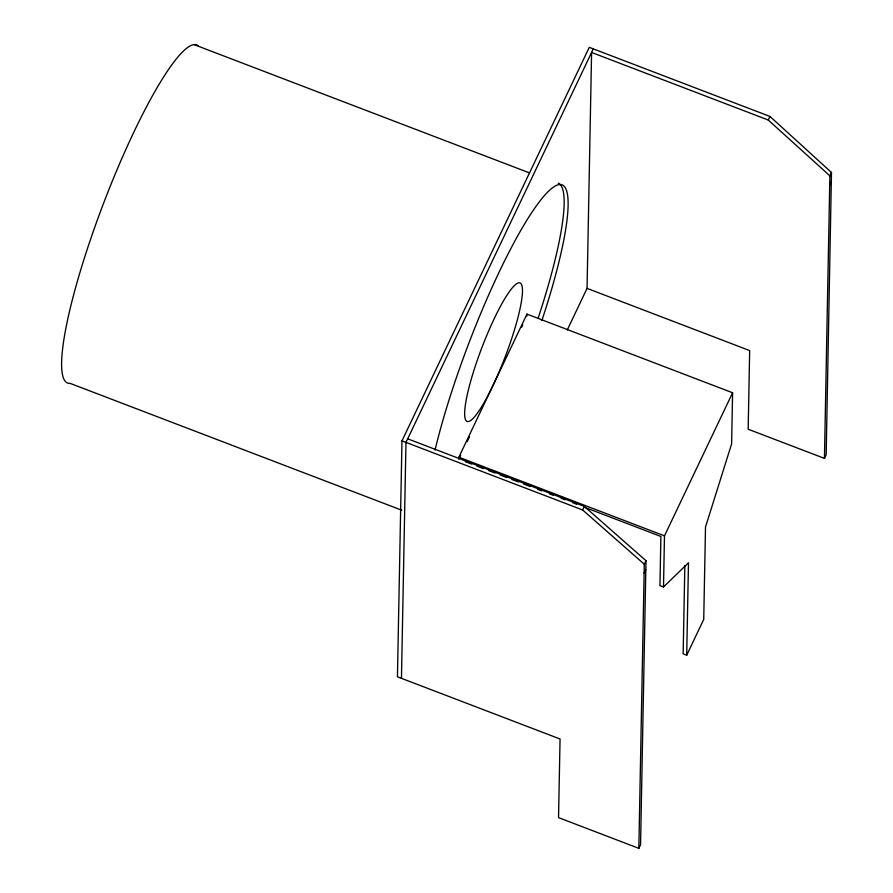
<?xml version="1.0" encoding="UTF-8"?>
<svg xmlns="http://www.w3.org/2000/svg" width="893" height="893" viewBox="0 0 893 893"><rect width="100%" height="100%" fill="white"/><g stroke="black" fill="none" stroke-linecap="round" stroke-linejoin="round"><path stroke-width="1.34" d="M824.451 458.399L829.876 175.821L768.259 120.019L591.59 52.453L587.058 288.383L749.673 350.581L748.167 429.22L824.451 458.399L826.159 454.827L831.483 172.461L769.967 116.447L589.28 47.34L401.973 440.863L397.441 676.794L560.056 738.991L558.538 817.631L638.841 848.35L640.549 844.778L645.985 560.692L584.335 506.42L407.688 438.82M401.459 678.334L405.98 442.392L593.298 48.869M684.842 565.593L683.156 653.855L686.706 655.216L703.729 619.441L705.503 527.037L731.613 443.877L732.595 392.764L526.959 314.113L458.846 457.205L458.812 459.181L460.609 455.408M526.926 316.077L526.959 314.113M638.841 848.35L644.3 564.242L645.985 560.692M584.469 507.235L660.898 536.47L659.949 585.618L663.499 586.98L664.481 535.856L732.595 392.764M686.706 655.216L688.481 562.813L663.499 586.98M467.173 441.6L469.573 436.577M521.545 327.374L522.74 324.862M567.278 329.941L587.058 288.383M644.3 564.242L582.649 509.97L584.335 506.42M768.259 120.019L769.967 116.447M829.876 175.821L831.483 172.461M644.132 573.094L645.818 569.544M829.697 185.108L831.405 181.536M194.172 44.65L529.538 172.918M458.846 457.205L664.481 535.856M465.286 461.648L471.772 464.126M476.951 466.113L483.426 468.591M488.605 470.566L495.079 473.044M500.27 475.031L506.744 477.509M511.923 479.485L518.398 481.963M523.577 483.95L530.062 486.428M537.832 489.397L541.716 490.882M549.485 493.862L553.381 495.347M561.15 498.316L565.035 499.801M572.804 502.77L576.688 504.266M401.973 440.863L582.649 509.97M401.671 510.171L70.201 383.398A181 30.574 -69.1 0 1 102.338 206.506A181 30.574 -69.1 0 1 198.079 45.632M558.248 183.199A181 30.574 -69.1 0 1 538.345 317.562M435.047 450.094A181 30.574 -69.1 0 1 542.497 197.844A181 30.574 -69.1 0 1 541.939 320.375M485.435 400.265A74.141 12.524 -69.1 0 0 521.679 284.845A74.141 12.524 -69.1 0 0 473.536 371.6A74.141 12.524 -69.1 0 0 485.435 400.265"/></g></svg>
